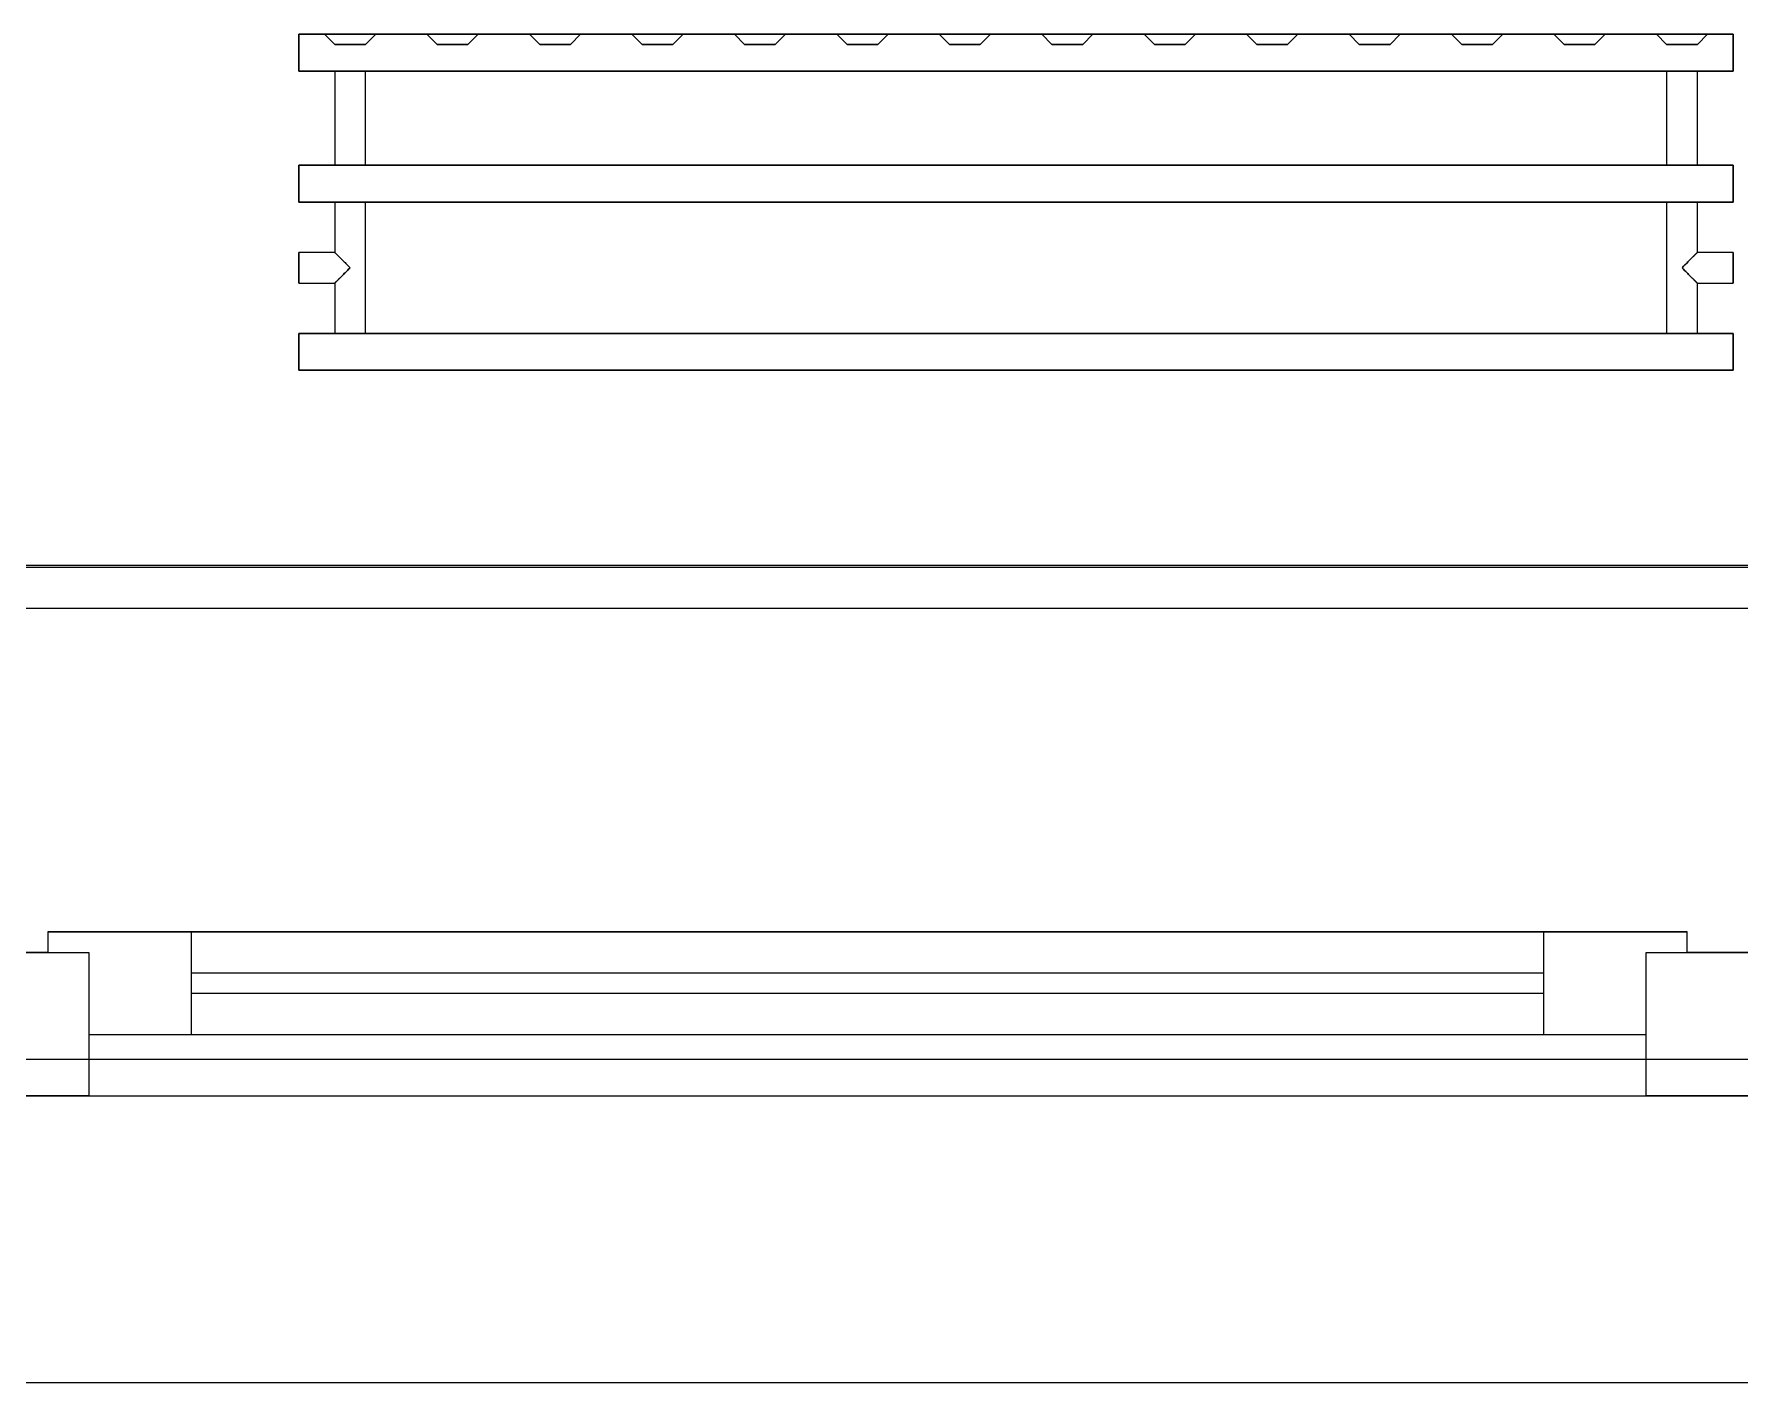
# Model space of a CAD drawing. Header units: millimetres. Extents: x -164500 to 426394, y -23753 to 102118.
# Drawn here: x 166075 to 166908, y 74281 to 74939 of the extents above; entities that cross this region are included whole.
import ezdxf

# ---------------------------------------------------------------- set-up
doc = ezdxf.new("R2010")
doc.units = ezdxf.units.MM
for name, color, linetype, lineweight in [('A-GLAZ', 7, 'Continuous', 9), ('A-GLAZ-1', 7, 'Continuous', 5), ('A-WALL', 7, 'Continuous', 5), ('I-WALL', 7, 'Continuous', 5)]:
    doc.layers.add(name, color=color, linetype=linetype, lineweight=lineweight)
doc.layers.add('M-EQPM-1', color=7, linetype='Continuous', lineweight=9, true_color=0xb2b2b2)

# ---------------------------------------------------------------- blocks, each defined once
blk = doc.blocks.new('120_Окно_СКБ_1Ст - 120_Окно_СКБ_1Ст 900х2500_h_-V407-Объем проектирования 2 этажа')
at = {"layer": 'A-GLAZ'}
for p, q in [((-450, -127), (-450, -57)), ((-450, -57), (-380, -57)), ((-380, -57), (-380, -127)), ((380, -127), (380, -57)), ((380, -57), (450, -57)), ((450, -57), (450, -127)), ((380, -87), (-380, -87)), ((-380, -87), (-380, -127)), ((-330, -137), (-330, -87)), ((330, -137), (330, -87)), ((380, -127), (380, -87)), ((-380, -127), (-450, -127)), ((-380, -127), (-400, -127)), ((-400, -127), (-400, -137)), ((450, -127), (380, -127)), ((400, -127), (380, -127)), ((400, -137), (400, -127)), ((-400, -137), (400, -137)), ((400, -137), (-400, -137))]:
    blk.add_line(p, q, dxfattribs=at)
at = {"layer": 'A-GLAZ-1'}
for p, q in [((450, -57), (-450, -57)), ((-330, -107), (330, -107)), ((330, -117), (-330, -117)), ((-430, -127), (-400, -127)), ((400, -127), (450, -127))]:
    blk.add_line(p, q, dxfattribs=at)
blk = doc.blocks.new('radiator_prado_classic_z_tip_30_po exemplyaru - Classic Z Тип 30-500-V447-Объем проектирования 2 этажа')
at = {"layer": 'M-EQPM-1'}
for p, q in [((0, -64), (0, -82)), ((0, -64), (700, -64)), ((700, -64), (0, -64)), ((0, -82), (0, -64)), ((700, -82), (700, -64)), ((700, -64), (700, -82)), ((0, -82), (700, -82)), ((18.5, -82), (0, -82)), ((17.5, -82), (17.5, -106.5)), ((17.5, -82), (17.5, -106.5)), ((17.5, -82), (17.76, -82)), ((17.76, -82), (17.5, -82)), ((17.5, -82), (18.5, -82)), ((21.25, -82), (17.5, -82)), ((17.76, -82), (18.5, -82)), ((18.5, -82), (17.76, -82)), ((18.5, -82), (32.24, -82)), ((32.24, -82), (18.5, -82)), ((18.5, -82), (32.24, -82)), ((25, -82), (21.25, -82)), ((32.5, -82), (25, -82)), ((32.24, -82), (32.5, -82)), ((32.5, -82), (32.24, -82)), ((32.24, -82), (32.5, -82)), ((667.76, -82), (32.24, -82)), ((32.5, -146), (32.5, -82)), ((32.5, -146), (32.5, -82)), ((667.5, -82), (667.5, -146)), ((667.5, -82), (667.5, -146)), ((667.5, -82), (667.76, -82)), ((675, -82), (667.5, -82)), ((667.5, -82), (667.76, -82)), ((667.76, -82), (667.5, -82)), ((667.76, -82), (681.5, -82)), ((667.76, -82), (681.5, -82)), ((681.5, -82), (667.76, -82)), ((678.75, -82), (675, -82)), ((681.5, -82), (678.75, -82)), ((681.5, -82), (682.5, -82)), ((682.5, -82), (681.5, -82)), ((681.5, -82), (682.5, -82)), ((682.5, -82), (681.5, -82)), ((700, -82), (681.5, -82)), ((682.5, -106.5), (682.5, -82)), ((682.5, -106.5), (682.5, -82)), ((17.5, -106.5), (0, -106.5)), ((17.5, -106.5), (0, -106.5)), ((0, -121.5), (0, -106.5)), ((0, -106.5), (0, -107.5)), ((0, -107.5), (0, -114)), ((0, -107.51), (0, -108.7)), ((0, -114), (0, -107.51)), ((0, -107.51), (0, -107.51)), ((700, -106.5), (682.5, -106.5)), ((700, -106.5), (682.5, -106.5)), ((700, -107.5), (700, -106.5)), ((700, -106.5), (700, -121.5)), ((700, -107.5), (700, -106.5)), ((700, -106.5), (700, -107.5)), ((700, -112.06), (700, -107.5)), ((700, -120.5), (700, -107.5)), ((700, -107.5), (700, -120.5)), ((0, -108.7), (0, -110.25)), ((0, -110.25), (0, -114)), ((0, -114), (0, -120.5)), ((0, -114), (0, -117.75)), ((0, -120.5), (0, -114)), ((700, -115.94), (700, -112.06)), ((700, -119.3), (700, -115.94)), ((0, -117.75), (0, -119.3)), ((0, -119.3), (0, -120.5)), ((0, -120.5), (0, -121.5)), ((0, -120.5), (0, -120.5)), ((0, -121.5), (17.5, -121.5)), ((0, -121.5), (17.5, -121.5)), ((17.5, -121.5), (17.5, -146)), ((17.5, -121.5), (17.5, -146)), ((682.5, -146), (682.5, -121.5)), ((682.5, -121.5), (700, -121.5)), ((682.5, -146), (682.5, -121.5)), ((682.5, -121.5), (700, -121.5)), ((700, -120.5), (700, -119.3)), ((700, -121.5), (700, -120.5)), ((700, -121.5), (700, -120.5)), ((700, -120.5), (700, -121.5)), ((0, -146), (0, -164)), ((700, -146), (0, -146)), ((0, -146), (18.5, -146)), ((0, -164), (0, -146)), ((18.5, -146), (17.5, -146)), ((17.5, -146), (18.5, -146)), ((18.5, -146), (17.5, -146)), ((17.5, -146), (30.3, -146)), ((32.24, -146), (18.5, -146)), ((18.5, -146), (32.24, -146)), ((32.24, -146), (18.5, -146)), ((30.3, -146), (32.5, -146)), ((32.5, -146), (32.24, -146)), ((32.24, -146), (32.5, -146)), ((32.5, -146), (32.24, -146)), ((32.24, -146), (667.76, -146)), ((667.76, -146), (667.5, -146)), ((667.5, -146), (671.25, -146)), ((667.76, -146), (667.5, -146)), ((667.5, -146), (667.76, -146)), ((681.5, -146), (667.76, -146)), ((681.5, -146), (667.76, -146)), ((667.76, -146), (681.5, -146)), ((671.25, -146), (682.5, -146)), ((682.5, -146), (681.5, -146)), ((682.5, -146), (681.5, -146)), ((681.5, -146), (682.5, -146)), ((681.5, -146), (700, -146)), ((700, -164), (700, -146)), ((700, -146), (700, -164)), ((0, -164), (700, -164)), ((17.76, -164), (0, -164)), ((17.5, -164), (17.5, -210)), ((17.5, -164), (17.5, -210)), ((17.5, -164), (17.76, -164)), ((17.76, -164), (17.5, -164)), ((17.5, -164), (17.76, -164)), ((25, -164), (17.5, -164)), ((17.76, -164), (32.24, -164)), ((32.24, -164), (17.76, -164)), ((17.76, -164), (32.24, -164)), ((32.5, -164), (25, -164)), ((32.24, -164), (32.5, -164)), ((32.5, -164), (32.24, -164)), ((32.24, -164), (32.5, -164)), ((667.76, -164), (32.24, -164)), ((32.5, -210), (32.5, -164)), ((32.5, -210), (32.5, -164)), ((667.5, -164), (667.5, -210)), ((667.5, -164), (667.5, -210)), ((667.5, -164), (667.76, -164)), ((678.75, -164), (667.5, -164)), ((667.5, -164), (667.76, -164)), ((667.76, -164), (667.5, -164)), ((667.76, -164), (674.82, -164)), ((667.76, -164), (674.82, -164)), ((674.82, -164), (667.76, -164)), ((674.82, -164), (675, -164)), ((674.82, -164), (675, -164)), ((675, -164), (674.82, -164)), ((675, -164), (682.24, -164)), ((675, -164), (681.5, -164)), ((682.24, -164), (675, -164)), ((682.5, -164), (678.75, -164)), ((681.5, -164), (682.24, -164)), ((682.24, -164), (682.5, -164)), ((682.24, -164), (682.5, -164)), ((682.5, -164), (682.24, -164)), ((700, -164), (682.24, -164)), ((682.5, -210), (682.5, -164)), ((682.5, -210), (682.5, -164)), ((700, -210), (0, -210)), ((0, -210), (0, -228)), ((0, -228), (0, -210)), ((0, -210), (17.76, -210)), ((17.76, -210), (17.5, -210)), ((17.5, -210), (17.76, -210)), ((18.5, -210), (17.5, -210)), ((17.5, -210), (17.76, -210)), ((32.24, -210), (17.76, -210)), ((17.76, -210), (32.24, -210)), ((17.76, -210), (32.24, -210)), ((32.5, -210), (18.5, -210)), ((32.5, -210), (32.24, -210)), ((32.24, -210), (32.5, -210)), ((32.24, -210), (32.5, -210)), ((32.24, -210), (667.76, -210)), ((678.75, -210), (667.5, -210)), ((667.5, -210), (667.76, -210)), ((667.76, -210), (667.5, -210)), ((667.5, -210), (667.76, -210)), ((667.76, -210), (682.24, -210)), ((682.24, -210), (667.76, -210)), ((667.76, -210), (682.24, -210)), ((682.5, -210), (678.75, -210)), ((682.24, -210), (682.5, -210)), ((682.5, -210), (682.24, -210)), ((682.24, -210), (682.5, -210)), ((682.24, -210), (700, -210)), ((700, -228), (700, -210)), ((700, -210), (700, -228)), ((17.5, -223), (12.5, -228)), ((17.5, -223), (12.5, -228)), ((17.5, -223), (32.5, -223)), ((32.5, -223), (17.5, -223)), ((37.5, -228), (32.5, -223)), ((32.5, -223), (37.5, -228)), ((67.5, -223), (62.5, -228)), ((67.5, -223), (62.5, -228)), ((67.5, -223), (82.5, -223)), ((82.5, -223), (67.5, -223)), ((87.5, -228), (82.5, -223)), ((82.5, -223), (87.5, -228)), ((117.5, -223), (112.5, -228)), ((117.5, -223), (112.5, -228)), ((117.5, -223), (132.5, -223)), ((132.5, -223), (117.5, -223)), ((137.5, -228), (132.5, -223)), ((132.5, -223), (137.5, -228)), ((167.5, -223), (162.5, -228)), ((167.5, -223), (162.5, -228)), ((167.5, -223), (182.5, -223)), ((182.5, -223), (167.5, -223)), ((187.5, -228), (182.5, -223)), ((182.5, -223), (187.5, -228)), ((217.5, -223), (212.5, -228)), ((217.5, -223), (212.5, -228)), ((217.5, -223), (232.5, -223)), ((232.5, -223), (217.5, -223)), ((237.5, -228), (232.5, -223)), ((232.5, -223), (237.5, -228)), ((267.5, -223), (262.5, -228)), ((267.5, -223), (262.5, -228)), ((267.5, -223), (282.5, -223)), ((282.5, -223), (267.5, -223)), ((287.5, -228), (282.5, -223)), ((282.5, -223), (287.5, -228)), ((317.5, -223), (312.5, -228)), ((317.5, -223), (312.5, -228)), ((317.5, -223), (332.5, -223)), ((332.5, -223), (317.5, -223)), ((337.5, -228), (332.5, -223)), ((332.5, -223), (337.5, -228)), ((367.5, -223), (362.5, -228)), ((367.5, -223), (362.5, -228)), ((367.5, -223), (382.5, -223)), ((382.5, -223), (367.5, -223)), ((387.5, -228), (382.5, -223)), ((382.5, -223), (387.5, -228)), ((417.5, -223), (412.5, -228)), ((417.5, -223), (412.5, -228)), ((417.5, -223), (432.5, -223)), ((432.5, -223), (417.5, -223)), ((437.5, -228), (432.5, -223)), ((432.5, -223), (437.5, -228)), ((467.5, -223), (462.5, -228)), ((467.5, -223), (462.5, -228)), ((467.5, -223), (482.5, -223)), ((482.5, -223), (467.5, -223)), ((487.5, -228), (482.5, -223)), ((482.5, -223), (487.5, -228)), ((517.5, -223), (512.5, -228)), ((517.5, -223), (512.5, -228)), ((517.5, -223), (532.5, -223)), ((532.5, -223), (517.5, -223)), ((537.5, -228), (532.5, -223)), ((532.5, -223), (537.5, -228)), ((567.5, -223), (562.5, -228)), ((567.5, -223), (562.5, -228)), ((567.5, -223), (582.5, -223)), ((582.5, -223), (567.5, -223)), ((587.5, -228), (582.5, -223)), ((582.5, -223), (587.5, -228)), ((617.5, -223), (612.5, -228)), ((612.5, -228), (617.5, -223)), ((617.5, -223), (632.5, -223)), ((632.5, -223), (617.5, -223)), ((637.5, -228), (632.5, -223)), ((632.5, -223), (637.5, -228)), ((667.5, -223), (662.5, -228)), ((667.5, -223), (662.5, -228)), ((667.5, -223), (682.5, -223)), ((682.5, -223), (667.5, -223)), ((687.5, -228), (682.5, -223)), ((682.5, -223), (687.5, -228)), ((0, -228), (700, -228)), ((12.5, -228), (0, -228)), ((37.5, -228), (12.5, -228)), ((37.5, -228), (12.5, -228)), ((12.5, -228), (37.5, -228)), ((62.5, -228), (37.5, -228)), ((87.5, -228), (62.5, -228)), ((87.5, -228), (62.5, -228)), ((62.5, -228), (87.5, -228)), ((112.5, -228), (87.5, -228)), ((137.5, -228), (112.5, -228)), ((137.5, -228), (112.5, -228)), ((112.5, -228), (137.5, -228)), ((162.5, -228), (137.5, -228)), ((187.5, -228), (162.5, -228)), ((187.5, -228), (162.5, -228)), ((162.5, -228), (187.5, -228)), ((212.5, -228), (187.5, -228)), ((237.5, -228), (212.5, -228)), ((237.5, -228), (212.5, -228)), ((212.5, -228), (237.5, -228)), ((262.5, -228), (237.5, -228)), ((287.5, -228), (262.5, -228)), ((287.5, -228), (262.5, -228)), ((262.5, -228), (287.5, -228)), ((312.5, -228), (287.5, -228)), ((337.5, -228), (312.5, -228)), ((312.5, -228), (337.5, -228)), ((337.5, -228), (313.46, -228)), ((362.5, -228), (337.5, -228)), ((387.5, -228), (362.5, -228)), ((387.5, -228), (362.5, -228)), ((362.5, -228), (387.5, -228)), ((412.5, -228), (387.5, -228)), ((437.5, -228), (412.5, -228)), ((437.5, -228), (412.5, -228)), ((412.5, -228), (437.5, -228)), ((462.5, -228), (437.5, -228)), ((487.5, -228), (462.5, -228)), ((487.5, -228), (462.5, -228)), ((462.5, -228), (487.5, -228)), ((512.5, -228), (487.5, -228)), ((537.5, -228), (512.5, -228)), ((537.5, -228), (512.5, -228)), ((512.5, -228), (537.5, -228)), ((562.5, -228), (537.5, -228)), ((587.5, -228), (562.5, -228)), ((587.5, -228), (562.5, -228)), ((562.5, -228), (587.5, -228)), ((612.5, -228), (587.5, -228)), ((637.5, -228), (612.5, -228)), ((637.5, -228), (612.5, -228)), ((612.5, -228), (637.5, -228)), ((662.5, -228), (637.5, -228)), ((687.5, -228), (662.5, -228)), ((687.5, -228), (662.5, -228)), ((662.5, -228), (687.5, -228)), ((700, -228), (687.5, -228))]:
    blk.add_line(p, q, dxfattribs=at)
for points, knots in [([(18.51, -107.51), (18.43, -107.43), (18.29, -107.29), (18.09, -107.09), (17.91, -106.91), (17.77, -106.77), (17.65, -106.66), (17.54, -106.55), (17.5, -106.51), (17.5, -106.5)], [0.7142857, 0.7142857, 0.7142857, 0.7142857, 0.75, 0.7857143, 0.8214286, 0.8571429, 0.8928571, 0.9285714, 1, 1, 1, 1]), ([(17.5, -106.5), (17.5, -106.51), (17.54, -106.55), (17.65, -106.66), (17.77, -106.77), (17.91, -106.91), (18.09, -107.09), (18.29, -107.29), (18.43, -107.43), (18.51, -107.51)], [0, 0, 0, 0, 0.0714286, 0.1071429, 0.1428571, 0.1785714, 0.2142857, 0.25, 0.2857143, 0.2857143, 0.2857143, 0.2857143]), ([(17.5, -106.5), (17.51, -106.5), (17.55, -106.54), (17.66, -106.65), (17.77, -106.77), (17.91, -106.91), (18.09, -107.09), (18.29, -107.29), (18.43, -107.43), (18.51, -107.51)], [0, 0, 0, 0, 0.0714286, 0.1071429, 0.1428571, 0.1785714, 0.2142857, 0.25, 0.2857143, 0.2857143, 0.2857143, 0.2857143]), ([(25, -114), (24.52, -113.52), (23.56, -112.55), (22.37, -111.37), (21.57, -110.57), (21.12, -110.13), (20.8, -109.79), (20.47, -109.47), (20.16, -109.16), (19.85, -108.85), (19.56, -108.56), (19.27, -108.27), (19, -108), (18.74, -107.74), (18.51, -107.51), (18.29, -107.29), (18.09, -107.09), (17.91, -106.91), (17.77, -106.77), (17.66, -106.65), (17.55, -106.54), (17.51, -106.5), (17.5, -106.5)], [0, 0, 0, 0, 0.142857, 0.285714, 0.357143, 0.392857, 0.428571, 0.464286, 0.5, 0.535714, 0.571429, 0.607143, 0.642857, 0.678571, 0.714286, 0.75, 0.785714, 0.821429, 0.857143, 0.892857, 0.928571, 1, 1, 1, 1]), ([(675, -114), (675.48, -113.52), (676.45, -112.56), (677.63, -111.37), (678.43, -110.57), (678.87, -110.12), (679.2, -109.8), (679.53, -109.47), (679.84, -109.16), (680.15, -108.85), (680.44, -108.56), (680.73, -108.27), (681, -108), (681.26, -107.74), (681.49, -107.51), (681.71, -107.29), (681.91, -107.09), (682.09, -106.91), (682.23, -106.77), (682.35, -106.66), (682.46, -106.55), (682.5, -106.51), (682.5, -106.5)], [0, 0, 0, 0, 0.142857, 0.285714, 0.357143, 0.392857, 0.428571, 0.464286, 0.5, 0.535714, 0.571429, 0.607143, 0.642857, 0.678571, 0.714286, 0.75, 0.785714, 0.821429, 0.857143, 0.892857, 0.928571, 1, 1, 1, 1]), ([(682.5, -106.5), (682.5, -106.51), (682.46, -106.55), (682.35, -106.66), (682.23, -106.77), (682.09, -106.91), (681.91, -107.09), (681.71, -107.29), (681.57, -107.43), (681.49, -107.51)], [0, 0, 0, 0, 0.0714286, 0.1071429, 0.1428571, 0.1785714, 0.2142857, 0.25, 0.2857143, 0.2857143, 0.2857143, 0.2857143]), ([(682.5, -106.5), (682.5, -106.51), (682.46, -106.55), (682.35, -106.66), (682.23, -106.77), (682.09, -106.91), (681.91, -107.09), (681.71, -107.29), (681.57, -107.43), (681.49, -107.51)], [0, 0, 0, 0, 0.0714286, 0.1071429, 0.1428571, 0.1785714, 0.2142857, 0.25, 0.2857143, 0.2857143, 0.2857143, 0.2857143]), ([(681.49, -107.51), (681.57, -107.43), (681.71, -107.29), (681.91, -107.09), (682.09, -106.91), (682.23, -106.77), (682.35, -106.66), (682.46, -106.55), (682.5, -106.51), (682.5, -106.5)], [0.7142857, 0.7142857, 0.7142857, 0.7142857, 0.75, 0.7857143, 0.8214286, 0.8571429, 0.8928571, 0.9285714, 1, 1, 1, 1]), ([(17.5, -121.5), (17.51, -121.5), (17.55, -121.46), (17.66, -121.35), (17.77, -121.23), (17.91, -121.09), (18.09, -120.91), (18.29, -120.71), (18.51, -120.49), (18.74, -120.26), (19, -120), (19.27, -119.73), (19.56, -119.44), (19.85, -119.15), (20.26, -118.74), (20.69, -118.32), (21.12, -117.87), (21.57, -117.43), (22.37, -116.63), (23.56, -115.45), (24.52, -114.48), (25, -114)], [0, 0, 0, 0, 0.071429, 0.107143, 0.142857, 0.178571, 0.214286, 0.25, 0.285714, 0.321429, 0.357143, 0.392857, 0.428571, 0.464286, 0.5, 0.571429, 0.607143, 0.642857, 0.714286, 0.857143, 1, 1, 1, 1]), ([(22.15, -111.15), (21.92, -110.92), (21.57, -110.57), (21.13, -110.12), (20.8, -109.8), (20.47, -109.47), (20.16, -109.16), (19.85, -108.85), (19.65, -108.65), (19.56, -108.56)], [0.2857143, 0.2857143, 0.2857143, 0.2857143, 0.3571429, 0.3928571, 0.4285714, 0.4642857, 0.5, 0.5357143, 0.5714286, 0.5714286, 0.5714286, 0.5714286]), ([(19.56, -108.56), (19.65, -108.65), (19.85, -108.85), (20.26, -109.26), (20.68, -109.69), (21.13, -110.12), (21.57, -110.57), (21.92, -110.92), (22.15, -111.15)], [0.4285714, 0.4285714, 0.4285714, 0.4285714, 0.4642857, 0.5, 0.5714286, 0.6071429, 0.6428571, 0.7142857, 0.7142857, 0.7142857, 0.7142857]), ([(19.56, -108.56), (19.65, -108.65), (19.85, -108.85), (20.26, -109.26), (20.69, -109.68), (21.12, -110.13), (21.57, -110.57), (21.92, -110.92), (22.15, -111.15)], [0.4285714, 0.4285714, 0.4285714, 0.4285714, 0.4642857, 0.5, 0.5714286, 0.6071429, 0.6428571, 0.7142857, 0.7142857, 0.7142857, 0.7142857]), ([(682.5, -121.5), (682.5, -121.49), (682.46, -121.45), (682.35, -121.34), (682.23, -121.23), (682.09, -121.09), (681.91, -120.91), (681.71, -120.71), (681.49, -120.49), (681.26, -120.26), (681, -120), (680.73, -119.73), (680.44, -119.44), (680.15, -119.15), (679.74, -118.74), (679.32, -118.31), (678.87, -117.88), (678.43, -117.43), (677.63, -116.63), (676.45, -115.44), (675.48, -114.48), (675, -114)], [0, 0, 0, 0, 0.071429, 0.107143, 0.142857, 0.178571, 0.214286, 0.25, 0.285714, 0.321429, 0.357143, 0.392857, 0.428571, 0.464286, 0.5, 0.571429, 0.607143, 0.642857, 0.714286, 0.857143, 1, 1, 1, 1]), ([(680.44, -108.56), (680.35, -108.65), (680.15, -108.85), (679.74, -109.26), (679.32, -109.69), (678.87, -110.12), (678.43, -110.57), (678.08, -110.92), (677.85, -111.15)], [0.4285714, 0.4285714, 0.4285714, 0.4285714, 0.4642857, 0.5, 0.5714286, 0.6071429, 0.6428571, 0.7142857, 0.7142857, 0.7142857, 0.7142857]), ([(677.85, -111.15), (678.08, -110.92), (678.43, -110.57), (678.87, -110.12), (679.2, -109.8), (679.53, -109.47), (679.84, -109.16), (680.15, -108.85), (680.35, -108.65), (680.44, -108.56)], [0.2857143, 0.2857143, 0.2857143, 0.2857143, 0.3571429, 0.3928571, 0.4285714, 0.4642857, 0.5, 0.5357143, 0.5714286, 0.5714286, 0.5714286, 0.5714286]), ([(679.2, -109.8), (679.09, -109.9), (678.87, -110.12), (678.43, -110.57), (678.08, -110.92), (677.85, -111.15)], [0.5714286, 0.5714286, 0.5714286, 0.5714286, 0.6071429, 0.6428571, 0.7142857, 0.7142857, 0.7142857, 0.7142857]), ([(680.44, -108.56), (680.35, -108.65), (680.15, -108.85), (679.74, -109.26), (679.42, -109.58), (679.2, -109.8)], [0.4285714, 0.4285714, 0.4285714, 0.4285714, 0.4642857, 0.5, 0.5714286, 0.5714286, 0.5714286, 0.5714286]), ([(17.5, -121.5), (17.5, -121.49), (17.54, -121.46), (17.65, -121.34), (17.77, -121.23), (17.91, -121.09), (18.09, -120.91), (18.29, -120.71), (18.43, -120.57), (18.51, -120.49)], [0, 0, 0, 0, 0.0714286, 0.1071429, 0.1428571, 0.1785714, 0.2142857, 0.25, 0.2857143, 0.2857143, 0.2857143, 0.2857143]), ([(18.51, -120.49), (18.43, -120.57), (18.29, -120.71), (18.09, -120.91), (17.91, -121.09), (17.77, -121.23), (17.65, -121.34), (17.54, -121.46), (17.5, -121.49), (17.5, -121.5)], [0.7142857, 0.7142857, 0.7142857, 0.7142857, 0.75, 0.7857143, 0.8214286, 0.8571429, 0.8928571, 0.9285714, 1, 1, 1, 1]), ([(18.51, -120.49), (18.43, -120.57), (18.29, -120.71), (18.09, -120.91), (17.91, -121.09), (17.77, -121.23), (17.66, -121.35), (17.55, -121.46), (17.51, -121.5), (17.5, -121.5)], [0.7142857, 0.7142857, 0.7142857, 0.7142857, 0.75, 0.7857143, 0.8214286, 0.8571429, 0.8928571, 0.9285714, 1, 1, 1, 1]), ([(19.56, -119.44), (19.65, -119.35), (19.85, -119.15), (20.26, -118.74), (20.68, -118.31), (21.13, -117.88), (21.57, -117.43), (21.92, -117.09), (22.15, -116.85)], [0.4285714, 0.4285714, 0.4285714, 0.4285714, 0.4642857, 0.5, 0.5714286, 0.6071429, 0.6428571, 0.7142857, 0.7142857, 0.7142857, 0.7142857]), ([(22.15, -116.85), (21.92, -117.09), (21.57, -117.43), (21.13, -117.88), (20.8, -118.21), (20.47, -118.53), (20.16, -118.84), (19.85, -119.15), (19.65, -119.35), (19.56, -119.44)], [0.2857143, 0.2857143, 0.2857143, 0.2857143, 0.3571429, 0.3928571, 0.4285714, 0.4642857, 0.5, 0.5357143, 0.5714286, 0.5714286, 0.5714286, 0.5714286]), ([(22.15, -116.85), (21.92, -117.08), (21.57, -117.43), (21.12, -117.87), (20.8, -118.21), (20.47, -118.53), (20.16, -118.84), (19.85, -119.15), (19.65, -119.35), (19.56, -119.44)], [0.2857143, 0.2857143, 0.2857143, 0.2857143, 0.3571429, 0.3928571, 0.4285714, 0.4642857, 0.5, 0.5357143, 0.5714286, 0.5714286, 0.5714286, 0.5714286]), ([(677.85, -116.85), (678.08, -117.08), (678.43, -117.43), (678.87, -117.88), (679.2, -118.2), (679.53, -118.53), (679.84, -118.84), (680.15, -119.15), (680.35, -119.35), (680.44, -119.44)], [0.2857143, 0.2857143, 0.2857143, 0.2857143, 0.3571429, 0.3928571, 0.4285714, 0.4642857, 0.5, 0.5357143, 0.5714286, 0.5714286, 0.5714286, 0.5714286]), ([(677.85, -116.85), (678.08, -117.08), (678.43, -117.43), (678.87, -117.88), (679.09, -118.1), (679.2, -118.2)], [0.2857143, 0.2857143, 0.2857143, 0.2857143, 0.3571429, 0.3928571, 0.4285714, 0.4285714, 0.4285714, 0.4285714]), ([(680.44, -119.44), (680.35, -119.35), (680.15, -119.15), (679.74, -118.74), (679.32, -118.31), (678.87, -117.88), (678.43, -117.43), (678.08, -117.08), (677.85, -116.85)], [0.4285714, 0.4285714, 0.4285714, 0.4285714, 0.4642857, 0.5, 0.5714286, 0.6071429, 0.6428571, 0.7142857, 0.7142857, 0.7142857, 0.7142857]), ([(681.49, -120.49), (681.57, -120.57), (681.71, -120.71), (681.91, -120.91), (682.09, -121.09), (682.23, -121.23), (682.35, -121.34), (682.46, -121.45), (682.5, -121.49), (682.5, -121.5)], [0.7142857, 0.7142857, 0.7142857, 0.7142857, 0.75, 0.7857143, 0.8214286, 0.8571429, 0.8928571, 0.9285714, 1, 1, 1, 1]), ([(681.49, -120.49), (681.57, -120.57), (681.71, -120.71), (681.91, -120.91), (682.09, -121.09), (682.23, -121.23), (682.35, -121.34), (682.46, -121.45), (682.5, -121.49), (682.5, -121.5)], [0.7142857, 0.7142857, 0.7142857, 0.7142857, 0.75, 0.7857143, 0.8214286, 0.8571429, 0.8928571, 0.9285714, 1, 1, 1, 1]), ([(682.5, -121.5), (682.5, -121.49), (682.46, -121.45), (682.35, -121.34), (682.23, -121.23), (682.09, -121.09), (681.91, -120.91), (681.71, -120.71), (681.57, -120.57), (681.49, -120.49)], [0, 0, 0, 0, 0.0714286, 0.1071429, 0.1428571, 0.1785714, 0.2142857, 0.25, 0.2857143, 0.2857143, 0.2857143, 0.2857143])]:
    blk.add_open_spline(points, degree=3, knots=knots, dxfattribs=at)
for points in [[(19.56, -108.56), (19.46, -108.46), (19.27, -108.27), (19, -108), (18.74, -107.74), (18.59, -107.58), (18.51, -107.51)], [(18.51, -107.51), (18.59, -107.58), (18.74, -107.74), (19, -108), (19.27, -108.27), (19.46, -108.46), (19.56, -108.56)], [(18.51, -107.51), (18.58, -107.59), (18.74, -107.74), (19, -108), (19.27, -108.27), (19.46, -108.46), (19.56, -108.56)], [(681.49, -107.51), (681.41, -107.58), (681.26, -107.74), (681, -108), (680.73, -108.27), (680.54, -108.46), (680.44, -108.56)], [(681.49, -107.51), (681.41, -107.58), (681.26, -107.74), (681, -108), (680.73, -108.27), (680.54, -108.46), (680.44, -108.56)], [(680.44, -108.56), (680.54, -108.46), (680.73, -108.27), (681, -108), (681.26, -107.74), (681.41, -107.58), (681.49, -107.51)], [(25, -114), (24.52, -113.52), (23.55, -112.56), (22.61, -111.61), (22.15, -111.15)], [(22.15, -111.15), (22.61, -111.61), (23.55, -112.56), (24.52, -113.52), (25, -114)], [(22.15, -111.15), (22.61, -111.61), (23.56, -112.55), (24.52, -113.52), (25, -114)], [(22.15, -116.85), (22.61, -116.39), (23.55, -115.44), (24.52, -114.49), (25, -114)], [(25, -114), (24.52, -114.49), (23.55, -115.44), (22.61, -116.39), (22.15, -116.85)], [(25, -114), (24.52, -114.48), (23.56, -115.45), (22.61, -116.39), (22.15, -116.85)], [(677.85, -111.15), (677.39, -111.61), (676.45, -112.56), (675.48, -113.52), (675, -114)], [(677.85, -111.15), (677.39, -111.61), (676.45, -112.56), (675.48, -113.52), (675, -114)], [(675, -114), (675.48, -113.52), (676.45, -112.56), (677.39, -111.61), (677.85, -111.15)], [(675, -114), (675.48, -114.48), (676.45, -115.44), (677.39, -116.39), (677.85, -116.85)], [(675, -114), (675.48, -114.48), (676.45, -115.44), (677.39, -116.39), (677.85, -116.85)], [(677.85, -116.85), (677.39, -116.39), (676.45, -115.44), (675.48, -114.48), (675, -114)], [(18.51, -120.49), (18.59, -120.42), (18.74, -120.26), (19, -120), (19.27, -119.73), (19.46, -119.54), (19.56, -119.44)], [(19.56, -119.44), (19.46, -119.54), (19.27, -119.73), (19, -120), (18.74, -120.26), (18.59, -120.42), (18.51, -120.49)], [(19.56, -119.44), (19.46, -119.54), (19.27, -119.73), (19, -120), (18.74, -120.26), (18.58, -120.41), (18.51, -120.49)], [(679.2, -118.2), (679.31, -118.31), (679.53, -118.53), (679.84, -118.84), (680.15, -119.15), (680.35, -119.35), (680.44, -119.44)], [(680.44, -119.44), (680.54, -119.54), (680.73, -119.73), (681, -120), (681.26, -120.26), (681.41, -120.42), (681.49, -120.49)], [(680.44, -119.44), (680.54, -119.54), (680.73, -119.73), (681, -120), (681.26, -120.26), (681.41, -120.42), (681.49, -120.49)], [(681.49, -120.49), (681.41, -120.42), (681.26, -120.26), (681, -120), (680.73, -119.73), (680.54, -119.54), (680.44, -119.44)]]:
    blk.add_open_spline(points, degree=3, dxfattribs=at)
blk = doc.blocks.new('2floor')
at = {"layer": 'A-WALL'}
for p, q in [((160432.12, -100), (170682.12, -100)), ((166932.12, -258), (166032.12, -258))]:
    blk.add_line(p, q, dxfattribs=at)
at = {"layer": 'I-WALL'}
for p, q in [((166053.12, 141), (166932.12, 141)), ((166053.12, 140), (166932.12, 140)), ((166032.12, 120), (166932.12, 120))]:
    blk.add_line(p, q, dxfattribs=at)
at = {"layer": 'A-GLAZ', "color": 3, "rotation": 180}
blk.add_blockref('120_Окно_СКБ_1Ст - 120_Окно_СКБ_1Ст 900х2500_h_-V407-Объем проектирования 2 этажа', (166482.12, -175), dxfattribs=at)
at = {"layer": 'M-EQPM-1', "rotation": 180}
blk.add_blockref('radiator_prado_classic_z_tip_30_po exemplyaru - Classic Z Тип 30-500-V447-Объем проектирования 2 этажа', (166904.65, 172), dxfattribs=at)

msp = doc.modelspace()

# ---------------------------------------------------------------- block references
msp.add_blockref('2floor', (0, 74539.358))

doc.saveas('drawing.dxf')
